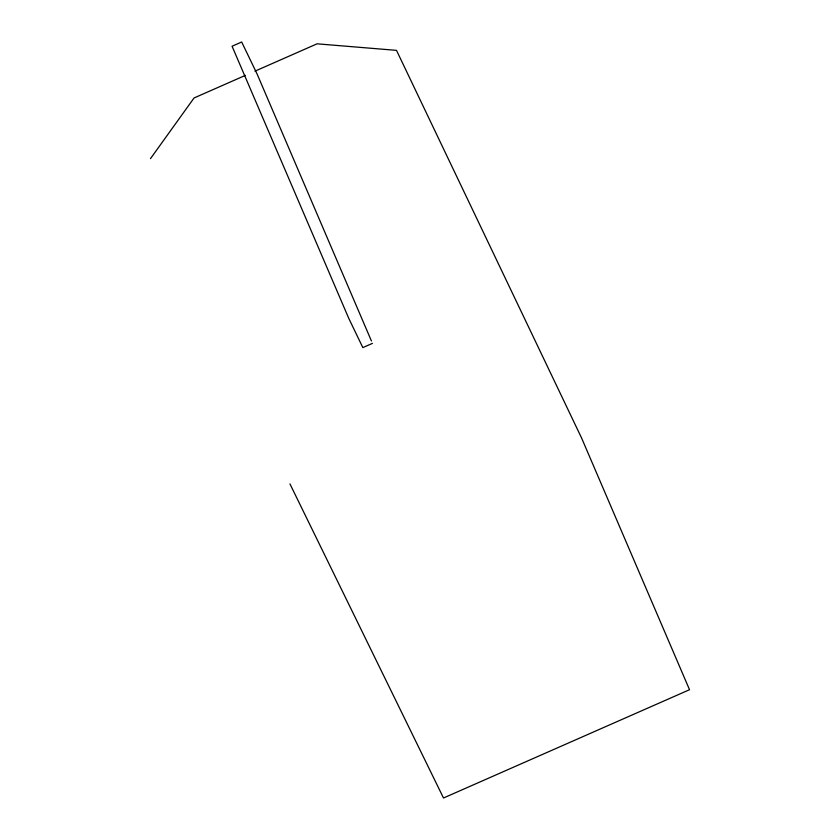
<?xml version="1.0" encoding="UTF-8"?>
<svg xmlns="http://www.w3.org/2000/svg" width="840" height="840" viewBox="0 0 840 840"><rect width="100%" height="100%" fill="white"/><g stroke="black" fill="none" stroke-linecap="round" stroke-linejoin="round"><path stroke-width="1.26" d="M150.476 158.655L194.061 97.965L245.417 75.358M254.972 71.159L317.079 43.816L396.501 50.368L581.637 438.123L689.525 689.714L443.499 798L289.947 483.913M372.456 343.371L362.838 347.603L348.757 318.35L232.071 46.232L241.678 42L257.103 74.036L371.427 340.967"/></g></svg>
